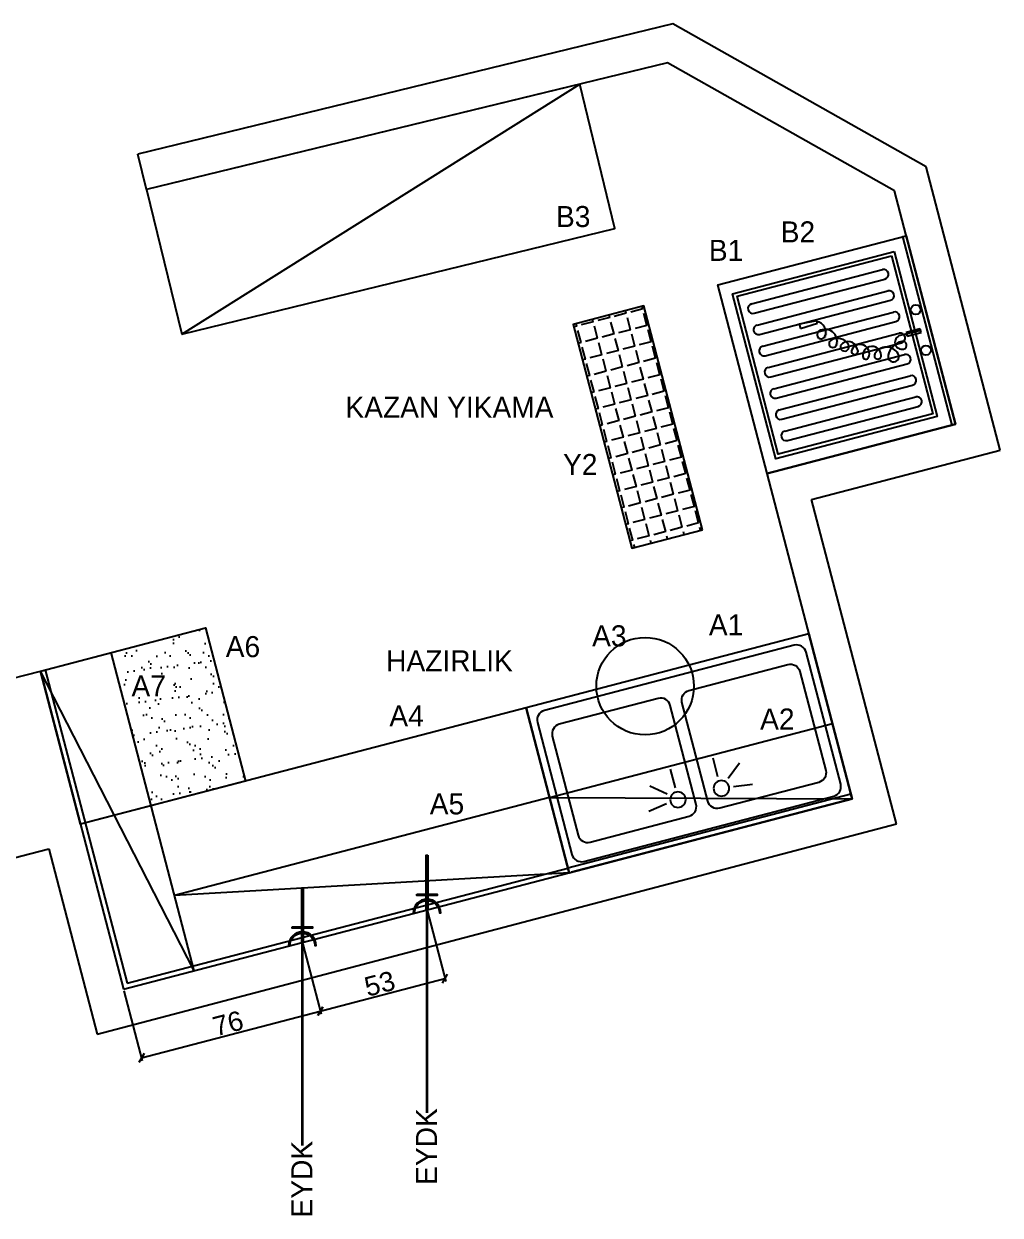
# Model space of a CAD drawing. Header units: millimetres. Extents: x 63882 to 85892, y -58394 to -53173.
# Drawn here: x 70844.8 to 71245.4, y -55432.6 to -54943.6 of the extents above; entities that cross this region are included whole.
import ezdxf
from ezdxf.enums import TextEntityAlignment as Align

# ---------------------------------------------------------------- set-up
doc = ezdxf.new("R2010")
doc.units = ezdxf.units.MM
doc.header["$LTSCALE"] = 5
doc.layers.add('ELEKTRİK', color=10, linetype='Continuous')
doc.layers.add('S2000-002 Çizgi', color=7, linetype='Continuous')
doc.layers.add('ELK', color=1, linetype='Continuous', lineweight=35)
doc.styles.get("Standard").update_dxf_attribs({"font": 'arial.ttf'})
doc.styles.add('TAKSİM', font='GOTHIC.TTF', dxfattribs={"height": 20})
doc.dimstyles.new('OLCU50', dxfattribs={"dimtxt": 8, "dimasz": 3, "dimexe": 1.25, "dimexo": 0.625, "dimtad": 1, "dimdec": 0, "dimtxsty": 'Standard', "dimblk": 'OBLIQUE', "dimcen": 2.5, "dimclrd": 256, "dimclre": 251, "dimclrt": 25, "dimadec": 0, "dimazin": 0, "dimtfac": 1, "dimtdec": 0, "dimtmove": 0, "dimatfit": 3, "dimldrblk": 'OBLIQUE', "dimfxl": 1, "dimarcsym": 0})

# ---------------------------------------------------------------- blocks, each defined once
blk = doc.blocks.new('A$C32DC0840')
at = {"layer": 'S2000-002 Çizgi'}
for p, q in [((45.84232903951579, 52.76213745676341), (38.03061600096135, 53.87480526377476)), ((74.1576812868998, 52.76213745676341), (81.96939432545423, 53.87480526377476)), ((47.07251183002973, 48.9528952582641), (40.97482426029364, 43.944991849914)), ((72.92749849638584, 48.9528952582641), (79.02518606612195, 43.944991849914)), ((50.98116678124188, 47.28981688101885), (50.98116678124188, 39.39925985090486)), ((69.01884354517371, 47.28981688101885), (69.01884354517371, 39.39925985090486))]:
    blk.add_line(p, q, dxfattribs=at)
for points in [[(120.0000051632069, -4.5554188546e-06), (5.1632068789e-06, -4.5554188546e-06), (5.1632068789e-06, 69.99999544458113), (120.0000051632069, 69.99999544458113)], [(120.0000051632069, 67.99999544458113), (5.1632068789e-06, 67.99999544458113), (5.1632068789e-06, 69.99999544458113), (120.0000051632069, 69.99999544458113)]]:
    blk.add_lwpolyline(points, close=True, dxfattribs=at)
for points in [[(113.0000051632087, 2.999995444580235), (7.000005163208697, 2.999995444581145, -0.4142135623730919), (3.000005163208697, 6.999995444581145), (3.000005163206878, 62.99999544458114, -0.4142135623731057), (7.000005163206878, 66.99999544458115), (113.0000051632087, 66.99999544458115, -0.4142135623730951), (117.0000051632087, 62.99999544458114), (117.0000051632087, 6.999995444580235, -0.4142135623730844)], [(53.50000516320779, 9.999995444582055), (11.50000516320779, 9.999995444581145, -0.4142135623730951), (7.500005163207788, 13.99999544458114), (7.500005163207788, 55.99999544458114, -0.4142135623730951), (11.50000516320779, 59.99999544458114), (53.50000516320779, 59.99999544458204, -0.4142135623730951), (57.50000516320779, 55.99999544458206), (57.50000516320779, 13.99999544458205, -0.4142135623730951)], [(66.50000516320779, 9.999995444582055), (108.5000051632078, 9.999995444581145, 0.4142135623730951), (112.5000051632078, 13.99999544458114), (112.5000051632078, 55.99999544458114, 0.4142135623730951), (108.5000051632078, 59.99999544458114), (66.50000516320779, 59.99999544458204, 0.4142135623730951), (62.50000516320779, 55.99999544458206), (62.50000516320779, 13.99999544458205, 0.4142135623730951)]]:
    blk.add_lwpolyline(points, format="xyb", close=True, dxfattribs=at)
for centre in [(50.78579714085117, 52.25535200492323), (69.21421318556439, 52.25535200492323)]:
    blk.add_circle(centre, 3.187919533039348, dxfattribs=at)
blk = doc.blocks.new('A$C7BE05278')
at = {"layer": 'S2000-002 Çizgi'}
h = blk.add_hatch(color=256, dxfattribs=at)
h.paths.add_polyline_path([(4.65492532542612, 9.898020504060694, -0.0254540388138724), (4.812879836260435, 10.41693911079756, 0.2780631643644909), (0.7747914160390792, 7.51797879763626), (1.234198395288331, 7.32063334565737, -0.265674594482287)])
h.paths.add_polyline_path([(5.353358682546058, 10.42993756238593, 0.0280936702696383), (4.812879836260435, 10.41693911079756, 0.0254540388138724), (4.65492532542612, 9.898020504060694, -0.0306092462859367), (5.181602026086694, 9.932388311858176, -0.0272591832210282)])
h.paths.add_polyline_path([(5.353358682546058, 10.42993756238593, 0.0272591832210282), (5.181602026086694, 9.932388311858176, -0.171750561192016), (7.899726513819588, 8.982432861739197), (7.899729735640903, 8.982430275491424), (7.899729401836339, 8.982430543446297, -1.347304958902413), (5.221877083569778, 7.148029008417778, -0.1472281063571507), (5.181602026086694, 9.932388311858176, 0.0306092462859367), (4.65492532542612, 9.898020504060694, 0.1387307607989161), (4.745227610351321, 6.997014837954793, 1.34730583943699), (8.212723477333382, 9.372346827678484, 0.1624762197968141)])
h.paths.add_polyline_path([(12.45762094412384, 12.65917178367999), (12.7298647963762, 13.07855619553947, 0.4831156493620084), (4.812879836260435, 10.41693911079756, -0.0280936702696383), (5.353358682546058, 10.42993756238593, -0.4706805542903976)])
for p, q in [((14.40235150171065, 47.58086184750027), (14.34350851271938, 41.66608065156107)), ((14.40235150171065, 47.58086184750027), (14.34350851271938, 41.66608065156107)), ((15.95783050593491, 47.56538722030972), (14.40235150171065, 47.58086184750027)), ((15.95783050593491, 47.56538722030972), (14.40235150171065, 47.58086184750027)), ((15.05397453925979, 47.56342329952031), (14.96802282848966, 38.92372685754617)), ((15.89898751694363, 41.65060602437051), (15.95783050593491, 47.56538722030972)), ((15.89898751694363, 41.65060602437051), (15.95783050593491, 47.56538722030972)), ((14.34350851271938, 41.66608065156107), (15.89898751694363, 41.65060602437051)), ((14.34350851271938, 41.66608065156107), (15.89898751694363, 41.65060602437051)), ((0.471635994242206, 7.325071192618452), (9.4769175121e-06, 0.0185255322094236)), ((0.471635994242206, 7.325071192618452), (9.4769175121e-06, 0.0185255322094236)), ((1.535373552274904, 7.314488637601698), (0.471635994242206, 7.325071192618452)), ((1.535373552274904, 7.314488637601698), (0.471635994242206, 7.325071192618452)), ((1.861543294268813, 6.1296668719e-06), (1.535373552274904, 7.314488637601698)), ((1.861543294268813, 6.1296668719e-06), (1.535373552274904, 7.314488637601698)), ((9.4769175121e-06, 0.0185255322094236), (1.861543294268813, 6.1296668719e-06))]:
    blk.add_line(p, q, dxfattribs=at)
for centre in [(6.314589084258841, 47.78329982142714), (23.46730341442798, 47.61265665694464)]:
    blk.add_circle(centre, 1.993874977281848, dxfattribs=at)
for centre, radius, start, end in [((19.08999451502632, 38.88271956978042), 1.595681346909055, 359.4300137922993, 179.4300137922993), ((17.82680986622336, 38.89528631703979), 2.858928504083036, 179.4300137922993, 359.4300137922993), ((25.12949267821341, 38.82263583850546), 7.635478373126423, 179.4300137922993, 242.0345847360836), ((23.49082631873057, 30.87532891503679), 5.527892281424153, 105.7663214360119, 225.7833022096344), ((22.59485810685442, 34.04873204564956), 2.230431672701925, 242.0345847360836, 105.7663214360119), ((20.00265972198554, 25.62346279921712), 3.799618576710263, 74.94982581877468, 261.676276722932), ((18.06809985253994, 21.07761661258246), 3.832238507482824, 52.40891607280108, 229.1111938374276), ((20.62206227895422, 27.92703372511642), 1.414225833737619, 225.7833022096251, 74.94982581877468), ((15.58606062344461, 16.67745475712672), 3.769138441851062, 86.01564200185838, 220.6772142536101), ((16.4536987744907, 19.21316511866189), 1.36597205513279, 229.1111938374374, 116.3243312398787), ((19.63543381116801, 23.1134965293395), 1.262930668137685, 261.676276722919, 52.40891607280108), ((14.42075435163315, 12.55902078819417), 4.976371051418456, 103.1198648412354, 200.7742766455444), ((13.69040291559258, 15.69259721900789), 1.758807614922346, 236.8087816260012, 103.1198648412354), ((4.787944316811717, 5.590785390297241), 4.314801899373919, 51.24500499218345, 156.7533020701397), ((9.416469617796793, 8.58028023542829), 4.830957637394316, 57.01033789900134, 197.5794707896074), ((11.20815072166442, 11.34031731163077), 1.540376254117541, 200.7742766455201, 57.01033789900134), ((6.427540017452201, 7.633314489045005), 1.695603705118359, 197.5794707896074, 51.24500499219361)]:
    blk.add_arc(centre, radius, start, end, dxfattribs=at)
blk.add_solid([(15.89898751694363, 41.65060602437051), (14.34350851271938, 41.66608065156107), (15.95783050593491, 47.56538722030972), (14.40235150171065, 47.58086184750027)], dxfattribs=at)
blk = doc.blocks.new('A$C704F725F')
at = {"layer": 'S2000-002 Çizgi', "color": 254}
for p, q in [((11.00001524972685, 11.49999006226153), (11.00001524972685, 66.99999006226153)), ((15.00001524972686, 11.49999006226153), (15.00001524972686, 66.99999006226153)), ((20.00001524972686, 11.49999006226153), (20.00001524972686, 66.99999006226153)), ((24.00001524972686, 11.49999006226153), (24.00001524972686, 66.99999006226153)), ((29.00001524972686, 11.49999006226153), (29.00001524972686, 66.99999006226153)), ((33.00001524972686, 11.49999006226153), (33.00001524972686, 66.99999006226153)), ((38.00001524972686, 11.49999006226153), (38.00001524972686, 66.99999006226153)), ((42.00001524972686, 11.49999006226153), (42.00001524972686, 66.99999006226153)), ((47.00001524972686, 11.49999006226153), (47.00001524972686, 66.99999006226153)), ((51.00001524972686, 11.49999006226153), (51.00001524972686, 66.99999006226153)), ((56.00001524972686, 11.49999006226153), (56.00001524972686, 66.99999006226153)), ((60.00001524972685, 11.49999006226153), (60.00001524972685, 66.99999006226153)), ((65.00001524972684, 11.49999006226153), (65.00001524972684, 66.99999006226153)), ((69.00001524972686, 11.49999006226153), (69.00001524972686, 66.99999006226153))]:
    blk.add_line(p, q, dxfattribs=at)
at = {"layer": 'S2000-002 Çizgi'}
for points in [[(1.52497268573e-05, 79.99999006226153), (80.00001524972686, 79.99999006226153), (80.00001524972686, -9.9377384686e-06), (1.52497268573e-05, -9.9377384686e-06)], [(1.52497268573e-05, 79.99999006226153), (80.00001524972686, 79.99999006226153), (80.00001524972686, 78.49999006226153), (1.52497268573e-05, 78.49999006226153)], [(5.000015249726856, 73.49999006226153), (75.00001524972684, 73.49999006226153), (75.00001524972684, 4.999990062261531), (5.000015249726856, 4.999990062261531)], [(6.500015249726857, 71.99999006226153), (73.50001524972686, 71.99999006226153), (73.50001524972686, 6.499990062261531), (6.500015249726857, 6.499990062261531)]]:
    blk.add_lwpolyline(points, close=True, dxfattribs=at)
at = {"layer": 'S2000-002 Çizgi', "color": 254}
for centre, start, end in [((13.00001524972685, 66.99999006226153), 0, 180), ((22.00001524972686, 66.99999006226153), 0, 180), ((31.00001524972686, 66.99999006226153), 0, 180), ((40.00001524972685, 66.99999006226153), 0, 180), ((49.00001524972686, 66.99999006226153), 0, 180), ((58.00001524972685, 66.99999006226153), 0, 180), ((67.00001524972686, 66.99999006226153), 0, 180), ((13.00001524972685, 11.49999006226153), 180, 0), ((22.00001524972686, 11.49999006226153), 180, 0), ((31.00001524972686, 11.49999006226153), 180, 0), ((40.00001524972685, 11.49999006226153), 180, 0), ((49.00001524972686, 11.49999006226153), 180, 0), ((58.00001524972685, 11.49999006226153), 180, 0), ((67.00001524972686, 11.49999006226153), 180, 0)]:
    blk.add_arc(centre, 2, start, end, dxfattribs=at)
blk = doc.blocks.new('A$C7AC72EB0')
at = {"layer": 'S2000-002 Çizgi'}
for name, p in [('A$C704F725F', (0, 3.259141522e-06)), ('A$C7BE05278', (24.04218474379195, 28.29959375311455))]:
    blk.add_blockref(name, p, dxfattribs=at)
blk = doc.blocks.new('A$C50025146')
at = {"layer": 'ELEKTRİK'}
for points in [[(16.0258407970905, 9.846670621633166), (16.5885051934838, 9.846670621633166), (16.5885051934838, 1.406704675742731), (16.0258407970905, 1.406704675742731)], [(6.940050297998823e-05, 5.345355450490388), (6.940050297998823e-05, 5.908019846885509), (22.50664525620232, 5.908019846885509), (22.50664525620232, 5.345355450490388)]]:
    blk.add_hatch(color=256, dxfattribs=at).paths.add_polyline_path(points)
h = blk.add_hatch(color=256, dxfattribs=at)
edge = h.paths.add_edge_path()
edge.add_line((23.70435837441619, 11.25333161261187), (23.70435837441619, 10.69066721622039))
edge.add_ellipse((23.70435837441619, 5.626687648689767), major_axis=(3.580774291992597, -3.580774291992606), ratio=0.9999999999999413, start_angle=134.9999999999983, end_angle=314.9999999999983)
edge.add_line((23.70435837441619, 0.5627080811555061), (23.70435837441619, 4.368476402305532e-05))
edge.add_ellipse((23.70435837441619, 5.626687648689767), major_axis=(3.978638102213783, 3.978638102213774), ratio=0.9999999999999128, start_angle=45.0000000000025, end_angle=225.0000000000025, ccw=False)
for points, elevation in [([(16.0258407970905, 1.406704675742731), (16.0258407970905, 9.846670621633166), (16.5885051934838, 9.846670621633166), (16.5885051934838, 1.406704675742731)], 4.791194770819646e-08), ([(6.940050297998823e-05, 5.908019846885509), (22.50664525620232, 5.908019846885509), (22.50664525620232, 5.345355450490388), (6.940050297998823e-05, 5.345355450490388)], 4.794507297291503e-08)]:
    blk.add_lwpolyline(points, close=True, dxfattribs=dict(at, elevation=elevation))
at = {"layer": 'ELEKTRİK', "elevation": 4.798666618537076e-08}
blk.add_lwpolyline([(23.70435837441437, 4.368476402305532e-05), (23.70435837441619, 0.5627080811555061, -0.9999999999999944), (23.70435837441619, 10.69066721622039), (23.70435837441619, 11.25333161261187, 0.9999999999999944)], format="xyb", close=True, dxfattribs=at)
blk = doc.blocks.new('_Oblique')
at = {"color": 0, "linetype": 'ByBlock', "lineweight": -2}
blk.add_line((-0.5, -0.5), (0.5, 0.5), dxfattribs=at)
blk = doc.blocks.new('*D115')
at = {"color": 251, "lineweight": -2, "ltscale": 5, "transparency": 16777216}
for p, q in [((70959.23406116574, -55321.33189016441), (70966.75886624315, -55350.11202790306)), ((70885.86105662133, -55340.51586913469), (70893.38586169873, -55369.29600687334))]:
    blk.add_line(p, q, dxfattribs=at)
at = {"lineweight": -2, "ltscale": 5, "transparency": 16777216}
blk.add_line((70893.06966778752, -55368.08665935896), (70966.44267233195, -55348.90268038868), dxfattribs=at)
at = {"layer": 'Defpoints', "color": 0, "ltscale": 5, "transparency": 16777216}
for p in [(70959.07596421015, -55320.72721640722), (70885.70295966572, -55339.9111953775), (70966.44267233195, -55348.90268038868)]:
    blk.add_point(p, dxfattribs=at)
at = {"lineweight": -2, "ltscale": 5, "transparency": 16777216, "xscale": 3, "yscale": 3, "zscale": 3}
for p, rotation in [((70966.44267233195, -55348.90268038868), 14.65245065766931), ((70893.06966778752, -55368.08665935896), 194.6524506576693)]:
    blk.add_blockref('_Oblique', p, dxfattribs=dict(at, rotation=rotation))
at = {"color": 25, "ltscale": 5, "transparency": 16777216, "insert": (70928.5648566565, -55353.93825100554), "char_height": 8, "attachment_point": 5, "rotation": 14.65245065766931}
blk.add_mtext('76', dxfattribs=at)
blk = doc.blocks.new('*D116')
at = {"color": 251, "lineweight": -2, "ltscale": 5, "transparency": 16777216}
for p, q in [((71010.37909380948, -55307.95959831453), (71017.90389888687, -55336.73973605318)), ((70959.23406116574, -55321.3318901644), (70966.75886624315, -55350.11202790307))]:
    blk.add_line(p, q, dxfattribs=at)
at = {"lineweight": -2, "ltscale": 5, "transparency": 16777216}
blk.add_line((70966.44267233195, -55348.90268038869), (71017.58770497567, -55335.53038853881), dxfattribs=at)
at = {"layer": 'Defpoints', "color": 0, "ltscale": 5, "transparency": 16777216}
for p in [(71010.22099685387, -55307.35492455734), (70959.07596421015, -55320.72721640721), (71017.58770497567, -55335.53038853881)]:
    blk.add_point(p, dxfattribs=at)
at = {"lineweight": -2, "ltscale": 5, "transparency": 16777216, "xscale": 3, "yscale": 3, "zscale": 3}
for p, rotation in [((71017.58770497567, -55335.53038853881), 14.65245065766161), ((70966.44267233195, -55348.90268038869), 194.6524506576616)]:
    blk.add_blockref('_Oblique', p, dxfattribs=dict(at, rotation=rotation))
at = {"color": 25, "ltscale": 5, "transparency": 16777216, "insert": (70990.82318505924, -55337.65747581919), "char_height": 8, "attachment_point": 5, "rotation": 14.652450657661612}
blk.add_mtext('53', dxfattribs=at)

msp = doc.modelspace()

# ---------------------------------------------------------------- hatches: boundary and pattern name
h = msp.add_hatch()
h.set_pattern_fill('ANGLE', color=256, angle=104.6524506576523)
h.set_pattern_definition([(104.6524506576523, (37991.9572862467, -130651.4836603973), (-6.757833910314868, -1.766891575790225), [5.08, -1.905]), (194.6524506576523, (37991.9572862467, -130651.4836603973), (1.766891575790225, -6.757833910314868), [5.08, -1.905])])
h.paths.add_polyline_path([(71099.25529278386, -55059.42626407964), (71070.23095243891, -55067.01491794845), (71094.26168969019, -55158.92532904078), (71123.28603003513, -55151.33667517196)])
h = msp.add_hatch()
h.set_pattern_fill('AR-SAND', color=256, scale=0.2)
h.set_pattern_definition([(37.50000000000001, (4302.811530124396, -4511.420534818797), (-0.3200062591968091, 9.788264746586847), [0, -7.721600000000001, 0, -8.636000000000001, 0, -8.255]), (7.499999999999999, (4302.811530124396, -4511.420534818797), (8.990465662760053, 14.33650201136709), [0, -4.1656, 0, -6.959600000000001, 0, -2.667]), (327.5, (4296.563130124396, -4511.420534818797), (15.81984740482916, 0.02874369357091524), [0, -2.54, 0, -9.144, 0, -11.938]), (317.5, (4296.563130124396, -4511.420534818797), (15.27112904944594, 4.458586465144326), [0, -1.27, 0, -5.9944, 0, -6.858000000000001])])
h.paths.add_polyline_path([(70897.02044098343, -55264.59908070373), (70935.71956144331, -55254.48087554531), (70919.27747806087, -55191.59480479801), (70880.57835760091, -55201.71300995645)])

# ---------------------------------------------------------------- linework, layer by layer
for p, q in [((71111.05250890527, -54943.64132348599), (70891.55020879717, -54997.13715050986)), ((71108.8456958042, -54959.61820427759), (70895.10196215744, -55011.71058689486)), ((70909.54575915585, -55070.97589486055), (71072.8978860545, -54968.37919589958)), ((70895.10196215744, -55011.71058689486), (70891.55020879717, -54997.13715050986)), ((71245.42549158448, -55118.62151306064), (71215.00615055992, -55002.27659573711)), ((71227.1440983419, -55107.99968462497), (71202.10154057476, -55012.21936148666)), ((71149.74585742204, -55128.23609494184), (71227.1440983419, -55107.99968462497)), ((71168.04839076089, -55138.93877794794), (71245.42549158448, -55118.62151306064)), ((71184.65366521865, -55261.74806052858), (71149.74585742204, -55128.23609494184)), ((71202.8539562356, -55272.05969711208), (71168.04839076089, -55138.93877794794)), ((71166.94680619138, -55194.02459972369), (71184.65366521865, -55261.74806052858)), ((70914.72730001077, -55332.32254150859), (70880.57835760091, -55201.71300995643)), ((70824.46463293406, -55216.38440743616), (70851.554017256, -55209.30166382525)), ((70851.554017256, -55209.30166382525), (70885.70295966572, -55339.9111953775)), ((70914.72730001077, -55332.32254150859), (70851.554017256, -55209.30166382525)), ((70853.48897327897, -55208.79575356733), (70887.13200543077, -55337.47032909653)), ((71050.84944481152, -55224.37921519899), (70867.99610063845, -55272.18773457255)), ((71068.55630383879, -55292.10267600387), (71050.84944481152, -55224.37921519899)), ((71060.46173971212, -55261.14337963593), (71176.55910109189, -55230.78876416061)), ((70885.70295966572, -55339.9111953775), (71184.65366521865, -55261.74806052858)), ((71060.46173971205, -55261.14337963595), (70906.63273588405, -55301.36324514078)), ((71060.46173971212, -55261.14337963593), (71184.65366521865, -55261.74806052858)), ((71184.65366521865, -55261.74806052858), (71069.52378185035, -55291.84972087492)), ((70874.80728822401, -55358.28453166784), (71202.8539562356, -55272.05969711208)), ((70585.89605401056, -55352.11651152473), (70854.99645109783, -55282.31431166764)), ((70854.99645109783, -55282.31431166764), (70874.80728822401, -55358.28453166784)), ((70887.13200543077, -55337.47032909653), (71068.05039358087, -55290.16771998088)), ((71068.55630383879, -55292.10267600388), (70906.63273588405, -55301.36324514078))]:
    msp.add_line(p, q)
for points in [[(71215.00615055992, -55002.27659573711), (71111.05250890527, -54943.64132348599)], [(71202.10154057476, -55012.21936148666), (71108.9048329116, -54959.65156068856)]]:
    msp.add_lwpolyline(points)
for points in [[(70909.54575915585, -55070.97589486055), (71087.34168305293, -55027.64450386528), (71072.8978860545, -54968.37919589958), (70895.10196215744, -55011.71058689486)], [(71123.28603003513, -55151.33667517196), (71099.25529278386, -55059.42626407964), (71070.23095243891, -55067.01491794845), (71094.26168969019, -55158.92532904078)], [(70935.71956144331, -55254.48087554531), (70867.99610063845, -55272.18773457255), (70851.554017256, -55209.30166382525), (70919.27747806087, -55191.59480479801)]]:
    msp.add_lwpolyline(points, close=True)
msp.add_circle((71099.73048480523, -55215.49527067726), 20)
at = {"layer": 'ELK', "color": 1}
for p, q in [((71010.2209968539, -55390.60757093954), (71010.22099685387, -55307.35492455734)), ((70959.07596421018, -55403.97986278942), (70959.07596421015, -55320.72721640722))]:
    msp.add_line(p, q, dxfattribs=at)

# ---------------------------------------------------------------- block references
at = {"layer": 'ELEKTRİK', "rotation": 270}
for p in [(71004.59430920519, -55284.84827930112, -4.794507297291816e-08), (70953.44927656147, -55298.220571151, -4.794507297291816e-08)]:
    msp.add_blockref('A$C50025146', p, dxfattribs=at)
at = {"layer": 'S2000-002 Çizgi', "rotation": 284.6524506576732}
msp.add_blockref('A$C7AC72EB0', (71129.50944970908, -55050.83783757885), dxfattribs=at)
at = {"layer": 'S2000-002 Çizgi', "xscale": -1, "rotation": 194.6524506576523}
msp.add_blockref('A$C32DC0840', (71050.84944096864, -55224.37922091231), dxfattribs=at)

# ---------------------------------------------------------------- texts
at = {"style": 'TAKSİM'}
for s, p in [('B3', (71070.20416214601, -55027.06009108105)), ('B2', (71162.42833290495, -55033.37213858176)), ('B1', (71132.95029141867, -55040.94659263334)), ('KAZAN YIKAMA', (71019.44603192271, -55105.36024966884)), ('Y2', (71073.10539319407, -55128.83090737951)), ('A1', (71132.95029141867, -55194.67574355454)), ('A3', (71085.04068523656, -55199.1673854285)), ('A6', (70934.69365913824, -55203.5937381664)), ('HAZIRLIK', (71019.44603192271, -55209.40759327231)), ('A7', (70896.02040172128, -55219.7310448969)), ('A4', (71001.84064756426, -55232.04636762955)), ('A2', (71153.98379563012, -55233.32036475321)), ('A5', (71018.41489568388, -55268.14298720778))]:
    msp.add_text(s, height=8.64, dxfattribs=at).set_placement(p, align=Align.CENTER)
at = {"layer": 'ELK', "color": 1, "style": 'TAKSİM'}
for p in [(71014.31443058836, -55404.47871558163), (70963.16939794464, -55417.85100743151)]:
    msp.add_text('EYDK', height=8.64, rotation=90, dxfattribs=at).set_placement(p, align=Align.CENTER)

# ---------------------------------------------------------------- dimensions: what is measured, and where the dimension line sits
at = {"ltscale": 5}
for p1, p2, distance, picture, middle in [((70959.07596421015, -55320.72721640722), (71010.22099685387, -55307.35492455734), -29.122588468802384, '*D116', (70990.82318505924, -55337.65747581919)), ((70885.70295966572, -55339.9111953775), (70959.07596421015, -55320.72721640722), -29.122588468788297, '*D115', (70928.5648566565, -55353.93825100554))]:
    dim = msp.add_aligned_dim(p1=p1, p2=p2, distance=distance, dimstyle='OLCU50', dxfattribs=at)
    dim.commit()
    dim.dimension.update_dxf_attribs({"geometry": picture, "text_midpoint": middle})

doc.saveas('drawing.dxf')
